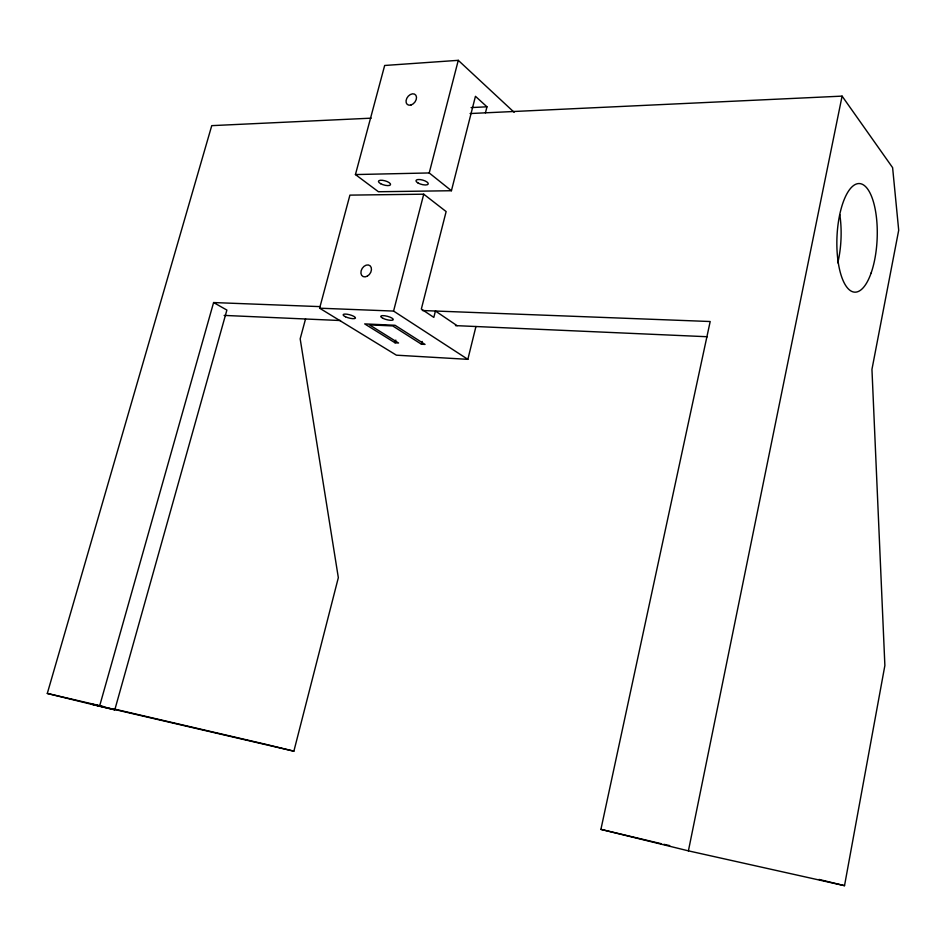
<?xml version="1.0" encoding="UTF-8"?>
<svg xmlns="http://www.w3.org/2000/svg" width="946" height="946" viewBox="0 0 946 946"><rect width="100%" height="100%" fill="white"/><g stroke="black" fill="none" stroke-linecap="round" stroke-linejoin="round"><path stroke-width="1.42" d="M422.365 310.525L710.186 321.522L600.911 829.37L688.404 850.856L844.518 885.669L884.877 665.499L871.952 369.366L898.7 230.233L892.61 167.643L842.094 96.125L470.079 113.544M688.404 850.856L842.094 96.125M457.143 325.696L435.432 311.021L433.824 317.395L421.337 309.046L446.134 211.573L423.737 194.19L349.914 195.124L319.618 308.195L396.398 355.176L467.844 359.338L475.944 326.512M421.467 344.226L392.72 325.932L369.508 324.868L398.562 343.008L395.085 342.819L364.683 323.899L395.038 325.27L425.038 344.403L421.467 344.226L422.176 341.447M485.452 112.822L486.965 106.803L475.448 96.303L451.431 190.725L378.424 191.742L355.436 174.561L384.667 65.475L458.278 60.331L514.175 112.326M395.085 342.819L395.795 340.087M371.175 118.167L211.75 125.641L47.3 693.442L99.555 706.272L213.595 302.554L226.886 310.075L114.797 709.819L91.301 704.049L293.875 751.183L338.337 577.675L300.178 338.834L305.558 318.908M467.844 359.338L393.583 311.068L423.737 194.19M451.431 190.725L429.224 172.952L458.278 60.331M471.084 107.584L486.965 106.803M355.436 174.561L429.224 172.952M213.595 302.554L319.689 306.61M319.618 308.195L393.583 311.068M224.143 315.408L340.536 320.54M455.452 325.613L707.372 336.741M600.911 829.37L661.053 843.666M663.926 844.317L669.685 845.606M47.3 693.442L103.244 706.473M114.726 709.145L266.784 744.561M99.555 706.272L114.797 709.819M268.215 744.916L293.875 751.183M819.023 879.437L844.518 885.669M839.788 214.6A53.603 20.836 -87.8 0 1 837.778 262.846M411.132 104.959A6.362 4.458 -52.3 0 0 415.885 95.274A6.362 4.458 -52.3 0 0 406.792 98.313A6.362 4.458 -52.3 0 0 411.132 104.959M418.073 183.027A6.374 2.247 15.4 0 0 428.171 184.127A6.374 2.247 15.4 0 0 420.083 179.574A6.374 2.247 15.4 0 0 418.073 183.027M380.647 183.69A6.279 2.164 15.8 0 0 390.497 184.766A6.279 2.164 15.8 0 0 382.373 180.296A6.279 2.164 15.8 0 0 380.647 183.69M383 318.353A6.492 1.726 14.9 0 0 393.205 319.783A6.492 1.726 14.9 0 0 384.809 315.763A6.492 1.726 14.9 0 0 383 318.353M345.479 316.768A6.397 1.667 15.2 0 0 355.424 318.163A6.397 1.667 15.2 0 0 347.005 314.202A6.397 1.667 15.2 0 0 345.479 316.768M367.355 276.137A6.456 4.706 -57 0 0 370.063 265.755A6.456 4.706 -57 0 0 361.135 270.804A6.456 4.706 -57 0 0 367.355 276.137M871.171 272.886A54.348 20.103 -87.6 0 0 862.539 184.399A54.348 20.103 -87.6 0 0 837.47 256.271A54.348 20.103 -87.6 0 0 871.171 272.886"/></g></svg>
